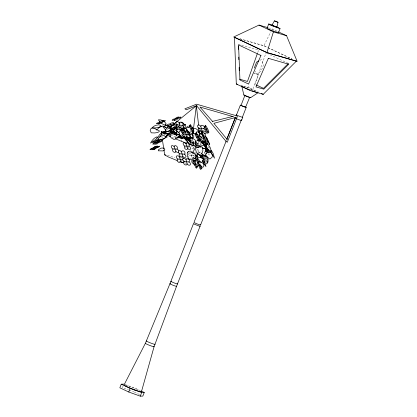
<?xml version="1.0" encoding="UTF-8"?>
<svg xmlns="http://www.w3.org/2000/svg" width="417" height="417" viewBox="0 0 417 417"><rect width="100%" height="100%" fill="white"/><g stroke="black" fill="none" stroke-linecap="round" stroke-linejoin="round"><path stroke-width="0.31" stroke-dasharray="2.08 1.56" d="M185.007 134.097L184.309 132.366M206.702 153.982L206.827 152.726M190.131 131.173L190.277 129.88M198.836 141.962L198.867 144.709M190.517 139.857L189.996 141.394L187.655 143.193M257.753 52.443L258.613 50.03L238.232 44.119M254.855 84.297L266.004 52.87M123.124 385.933L122.416 387.737L128.472 389.916M247.568 88.279L248.965 84.703M139.497 394.513L133.92 391.881L134.863 389.478M253.635 72.793L258.483 74.779L252.415 90.26L249.726 88.962M239.884 38.76L263.956 45.74L270.732 31.801M186.852 133.612L187.587 132.283M181.817 127.805L182.057 127.383M189.563 151.97L190.767 153.091L191.95 157.475L191.309 158.46L189.912 158.403L189.068 157.699M185.179 135.499L184.851 135.921L184.074 135.155M190.517 141.561L191.215 140.748M197.653 153.675L199.029 152.064L198.664 150.297L196.694 148.984M199.66 165.059L200.692 163.855M192.717 144.657L194.374 142.916L194.041 141.738L192.706 140.821M198.513 153.644L199.253 152.857L200.707 152.851M183.115 132.45L183.673 131.861L184.595 133.669M184.846 136.745L185.701 135.848M194.89 156.438L193.577 155.442L189.141 155.119L188.322 155.958L188.651 157.345M193.577 155.442L194.395 154.608M189.235 141.603L189.667 141.212L191.054 141.994M190.188 143.318L190.621 142.927L189.224 141.201M205.722 161.728L206.102 161.405L205.065 158.668M166.055 130.443L168.077 128.796M190.105 143.021L190.517 142.682M190.913 146.534L192.201 145.481M188.223 153.659L189.844 153.852L191.221 155.254L192.185 154.472M192.576 158.319L193.869 157.272L193.749 155.786L191.221 155.254M192.279 158.387L194.749 156.391M198.7 153.201L201.666 150.803M207.661 148.353L208.344 147.873L207.848 146.372M189.443 141.472L190.892 141.785M177.6 127.221L178.836 126.179L176.98 126.487M259.843 60.382L261.454 59.522L261.787 59.678L263.393 65.302L261.052 71.276L256.226 73.866L255.178 71.208M195.093 154.78L196.631 154.118M187.525 147.712L188.708 147.378M197.189 143.855L197.726 143.761L196.96 143.526M177.929 125.762L178.043 127.003L178.857 126.862M177.293 137.276L175.176 137.256L176.871 137.636M190.746 143L190.105 143.078L194.186 143.516L192.597 143M204.189 130.62L203.089 130.724L202.672 129.843M185.294 147.806L186.409 147.759M185.841 159.638L187.514 159.57M170.444 135.27L172.815 135.306M190.006 131.423L190.934 131.459M180.67 156.083L181.598 156.12M175.547 135.03L176.667 135.092M192.367 142.677L193.811 142.765M192.101 143.088L194.025 143.213M180.644 126.466L181.661 126.554M177.272 125.851L178.565 125.965M189.542 142.588L191.059 142.744L193.983 144.657M194.426 152.528L195.437 152.638M198.977 147.623L201.489 147.972M184.653 162.943L186.347 163.177L185.341 162.588M175.823 137.177L173.472 136.719L177.725 137.198M177.089 126.017L178.632 126.236M189.532 140.185L191.387 140.873M189.474 140.159L190.856 140.456M188.729 141.514L191.81 142.176L193.947 143.698L193.415 144.037L192.008 143.709M195.213 153.242L196.48 153.534M193.551 141.457L193.587 142.541L193.008 142.395L194.223 143.276M268.558 27.861L272.145 28.898L277.336 31.348M240.01 38.87L263.992 45.823L267.532 47.491M258.483 74.779L254.386 73.303M240.578 85.219L249.131 87.7L259.098 92.397M250.742 89.775L251.858 90.098M175.896 135.608L177.705 136.239M167.467 155.213L174.994 157.824M178.893 161.181L180.05 161.582M125.043 384.563L135.337 388.274L139.794 390.375M129.077 390.135L133.92 391.881M271.587 29.44L276.122 31.296M189.454 140.873L190.611 141.363M192.93 142.343L194.666 143.073M171.752 137.271L174.071 138.251M181.14 160.415L182.26 160.884M191.83 148.332L193.425 149.015M192.508 143.688L193.686 144.235L193.962 144.021L191.841 142.228M263.956 45.74L267.453 47.387M268.037 47.663L291.926 58.927M268.121 47.767L291.692 58.886M266.593 53.152L287.803 63.155M193.175 143.182L194.395 143.787M178.043 127.003L179.388 127.675M196.85 144.788L198.164 145.47M196.834 142.687L199.67 144.97M193.587 142.541L192.847 142.119A8.799 1.126 -86.6 0 1 193.691 144.652M197.564 144.298L198.648 144.928M186.295 131.902L188.27 133.242M192.367 146.555L193.702 147.472M197.585 150.766L198.919 151.684L199.253 152.857M187.077 132.34L188.395 133.263M192.711 141.884L194.056 142.833M176.057 135.04L177.402 135.989M189.136 139.841L191.231 141.342M176.255 134.993L176.709 135.322M190.084 139.992L190.965 140.633M189.25 140.889L190.569 141.853M187.832 154.128L189.141 155.119M186.576 132.689L187.541 133.513M204.679 158.252L205.847 159.284M207.004 162.594L205.571 160.571L205.081 157.97M191.95 157.475L193.16 158.596M201.213 144.949L198.945 141.717M190.564 141.962L191.189 142.729M189.042 140.435L189.667 141.212M183.788 132.017L184.283 132.705M209.485 149.828L209.814 150.375M199.733 129.437L200.52 130.756M207.911 153.477L209.402 155.317L209.918 155.088L209.668 153.889M183.219 132.168L183.704 133.117M200.535 129.713L201.02 130.677M200.051 129.416L200.598 130.761M183.808 132.377L184.178 133.289M197.215 143.771L197.653 144.954M181.186 139.846L181.828 141.665M193.962 149.239L193.759 148.249A8.799 1.126 -86.6 0 0 193.723 145.163M161.973 136.833L162.166 138.116M200.796 143.776L200.947 145.064M206.342 152.518L206.519 154.259M206.212 152.836L206.337 154.045M125.491 385.068A9.398 0.735 21.4 0 1 139.132 390.276M243.069 86.152A8.96 0.704 21.4 0 1 256.074 91.12M180.634 127.253A8.799 3.362 -68.9 0 1 182.594 127.294M187.129 136.208A8.799 3.451 -82.6 0 1 187.707 133.93M206.467 152.909A8.799 8.199 -49.6 0 1 206.081 154.061M208.823 146.336A8.799 8.627 -37.3 0 1 209.48 149.25"/><path stroke-width="0.63" d="M205.55 156.542L204.622 155.114C203.115 158.033 204.523 161.535 205.487 164.434L207.369 163.068L208.052 161.525L208.078 158.653L206.822 156.62L205.55 156.542L205.56 155.129M206.889 152.101L206.66 147.149L206.134 146.972L205.79 148.598L206.285 151.939M201.26 131.162L204.179 137.495L201.661 131.261M206.853 139.273L208.547 142.979L206.79 138.288L205.55 136.104C206.034 139.32 209.225 141.405 209.709 144.621L208.469 142.437M208.406 141.452L206.712 137.751L206.79 138.288M195.182 142.531L195.443 140.284L193.457 138.783L190.877 138.626L188.599 139.872L187.103 142.041L189.97 144.235L192.07 145.085L195.005 145.262L196.094 143.954L195.182 142.531L196.626 142.614M206.587 144.199L207.979 144.339L209.772 146.675L210.668 148.723L211.346 152.075L208.672 150.136L207.098 148.087L206.029 146.106L206.53 144.683M191.69 143.083L196.355 105.762L168.583 128.384M174.843 134.587L177.152 134.118L179.284 134.879L179.023 136.672L177.668 137.912L174.134 139.533L171.439 138.001L169.912 136.234L170.136 134.655L172.044 133.815L174.843 134.587L174.968 133.701M179.717 133.8L179.43 135.468L180.676 135.577M156.969 138.084L157.272 136.719C154.128 137.527 152.054 140.435 150.506 143.114L155.75 139.372L158.132 137.183A8.799 8.178 -22.7 0 1 168.119 131.298M276.862 27.308L278.019 22.309L274.449 20.85L271.905 25.281L276.862 27.308L276.096 26.792M186.284 131.021L186.555 130.041L187.713 130.031M184.1 131.355L184.215 130.933A8.799 1.449 -70.8 0 0 184.783 124.433M141.415 391.818L154.055 346.767L176.532 286.349L200.103 226.196M266.927 52.631L273.416 31.885L258.993 25.088L233.713 36.972L266.927 52.631L297.17 61.403L286.562 35.7L278.488 31.89M199.644 134.112L198.654 137.084L199.284 138.408L200.587 139.361L201.745 139.346L202.016 138.371L201.223 137.052L197.079 134.144L196.287 132.825L196.558 131.85L197.71 131.835L199.018 132.788L199.644 134.112L200.749 134.003L202.078 134.894L202.787 136.218L202.427 137.13L201.223 137.052M202.386 132.83L202.798 131.595M187.024 136.781L186.634 137.933L185.607 137.433M257.325 53.652L247.458 81.451L239.598 79.167M249.705 97.239L245.603 107.195L243.627 106.663L241.01 105.465L244.92 95.321M200.577 224.992L241.479 119.596M242.418 117.172L246.181 107.482L245.415 106.966M123.828 384.125L121.248 384.187L119.83 387.794L128.754 392.006L140.258 396.15L142.843 396.087L144.256 392.48L140.91 390.901M272.624 25.114L268.715 23.977L267.109 28.075L268.871 29.258L274.537 31.577L278.447 32.708L280.052 28.617L276.596 26.735M141.102 391.344A9.398 0.735 21.4 0 1 133.456 389.4A9.398 0.735 21.4 0 1 124.089 384.849L145.392 343.28L169.948 283.701L193.519 223.548A3.571 0.281 21.4 0 0 197.079 225.274A3.571 0.281 21.4 0 0 199.983 226.014M254.281 68.086L256.627 62.107L258.769 60.96M226.718 139.424L235.282 117.568M128.754 392.006L130.167 388.394L121.248 384.187M227.249 142.317L237.492 116.187M241.537 120.477L242.772 117.318M140.258 396.15L141.671 392.543L144.256 392.48M174.186 146.768L174.614 145.695L175.838 145.663L177.084 146.69L177.559 148.124L176.959 149.051L173.045 148.994L171.768 148.04L171.205 146.607L171.715 145.601L172.977 145.674L174.186 146.768L175.818 151.282L177.027 152.377L178.288 152.445L178.799 151.444L178.241 150.005L176.959 149.051M175.818 151.282L175.395 152.356L174.17 152.387L172.925 151.361L172.445 149.927L173.045 148.994M186.055 143.865L186.477 142.791L187.702 142.76L188.953 143.787L189.427 145.22L188.828 146.148L184.913 146.096L183.636 145.137L183.073 143.703L183.584 142.703L184.846 142.77L186.055 143.865L187.686 148.379L188.896 149.474L190.157 149.541L190.668 148.541L190.105 147.107L188.828 146.148M192.425 135.327L192.784 134.415L192.31 133.529M187.686 148.379L187.264 149.453L186.034 149.484L184.788 148.457L184.314 147.024L184.913 146.096M199.316 130.677L198.956 131.59L199.665 132.914L200.994 133.805L202.099 133.701M226.264 140.79L193.994 222.344A3.571 0.281 21.4 0 0 197.554 224.07A3.571 0.281 21.4 0 0 200.457 224.81M227.218 138.371L235.35 117.834M236.064 116.02L240.369 105.147L240.838 105.22M160.076 126.45L160.524 125.439L158.934 124.787L155.948 125.314L154.066 126.142L151.866 127.904L156.224 127.868L158.846 127.404L160.665 126.799L160.076 126.45L161.546 126.189M159.695 122.025L160.967 122.118L158.919 123.265L156.557 123.74L156.907 123.187L159.695 122.025L159.94 121.503M161.713 121.701L164.522 120.461L165.372 120.492L165.023 121.05L162.234 122.207L160.717 123.463L158.465 123.854L158.919 123.265M159.065 139.731L154.968 142.025L152.606 142.505L152.956 141.947L155.75 140.784L157.266 139.533L158.757 139.059M152.617 149.077L149.995 149.667L150.344 149.109L153.133 147.952L154.655 146.695L157.668 146.023L156.417 147.06M161.077 139.81L158.283 140.972L156.766 142.223L154.514 142.614L154.968 142.025M157.96 146.383L158.814 146.419L158.46 146.972L155.671 148.134L154.154 149.385M158.481 142.661L156.964 143.912L154.712 144.303L159.258 141.42L161.624 140.941L161.275 141.499C158.882 143.573 155.546 141.561 153.154 143.636L152.804 144.193L155.166 143.714M175.281 118.574L176.798 117.323L179.049 116.932L174.499 119.815L172.138 120.294L172.487 119.736C174.879 117.662 178.215 119.674 180.608 117.599L180.957 117.041L178.596 117.521M176.474 126.659L172.383 128.952L170.016 129.432L170.371 128.874L173.159 127.711L174.676 126.46L176.167 125.986M177.814 118.762L176.297 120.013L174.045 120.404L174.499 119.815M177.157 127.461L175.698 127.899L174.176 129.15L171.929 129.541L172.383 128.952M192.461 153.018L190.402 150.985L188.244 151.517L187.176 153.654L187.556 156.651L189.109 159.706L193.061 159.336L194.921 158.314L196.141 155.88L194.718 153.618L192.461 153.018L193.066 151.819A8.799 2.997 -58.5 0 0 196.006 142.578M159.81 137.157L160.842 135.108L162.953 133.659L165.002 134.071L166.691 133.237L167.582 133.987L166.404 136.323L164.871 138.048L161.775 140.482L160.222 139.09M165.002 134.071L165.58 132.924M175.979 125.731L176.933 124.23M185.424 132.121L186.065 131.136L187.462 131.188L188.724 132.252L189.052 133.638L188.234 134.477L189.542 135.468L189.964 136.865L189.235 137.777L187.812 137.626L186.602 136.505L185.424 132.121L184.215 131.001L182.792 130.849L182.057 131.762L182.484 133.159L183.793 134.154L192.169 134.759L193.483 135.754L193.905 137.151L193.175 138.063L191.752 137.912L190.543 136.792L189.36 132.408L188.156 131.287L187.207 131.188M186.602 136.505L185.961 137.49L184.564 137.438L183.303 136.38L182.974 134.988L183.793 134.154M190.543 136.792L189.902 137.777L188.505 137.725M184.288 154.17L185.601 155.16L186.024 156.557L185.294 157.475L183.871 157.324L182.662 156.203L181.478 151.814L182.125 150.834L183.522 150.886L184.783 151.944L185.106 153.336L184.288 154.17L179.852 153.847L178.544 152.857L178.257 151.924M183.824 160.863L184.105 161.791L183.371 162.703L181.948 162.552L180.743 161.436L179.56 157.047L180.201 156.062M200.791 126.278L201.432 125.293L202.829 125.35L204.095 126.408L204.419 127.795L203.6 128.634L199.164 128.311L197.851 127.315L197.429 125.918L198.158 125.006L199.581 125.157L200.791 126.278L201.974 130.662L203.183 131.782L204.606 131.934L205.336 131.021L204.914 129.624L203.6 128.634M182.662 156.203L182.02 157.188L180.624 157.131L179.362 156.073L179.034 154.686L179.852 153.847M180.743 161.436L180.097 162.416L178.7 162.364L177.439 161.306L177.116 159.919L177.934 159.08L182.37 159.403L183.188 158.564L182.86 157.178L182.02 156.469M201.974 130.662L201.333 131.647L199.936 131.595L198.669 130.537L198.346 129.145L199.164 128.311M186.008 159.581L186.649 158.596L188.046 158.653L189.308 159.711L189.636 161.098L188.812 161.937L184.377 161.614L183.068 160.623L182.641 159.226L183.376 158.314L184.799 158.465L186.008 159.581L187.186 163.97L188.395 165.085L189.818 165.236L190.548 164.324L190.126 162.927L188.812 161.937M187.186 163.97L186.545 164.955L185.148 164.897L183.887 163.839L183.558 162.453L184.377 161.614M163.011 120.972L163.464 120.383L161.713 120.612M159.258 141.42L159.711 140.831L157.96 141.061M156.448 146.893L159.575 146.132L159.226 146.69L156.432 147.853L154.915 149.104L151.903 149.776L156.901 146.304L156.14 146.221M195.714 155.343L196.042 154.921L196.819 155.687L197.778 158.392L199.295 160.514L199.576 161.806L199.196 162.13L198.398 161.275L195.823 155.791M187.405 152.731L188.14 151.819M195.312 157.834L194.583 158.747L193.634 158.642M198.085 154.092L196.918 155.322L197.246 156.5L198.586 157.417L200.071 157.49L200.77 156.677L200.228 155.494L197.304 153.581M190.934 129.187L192.044 128.014L191.82 126.778L190.308 124.542L189.98 124.964L190.314 126.309L192.664 130.891L192.998 132.236L192.67 132.658L191.893 131.892L190.934 129.187L189.417 127.065L189.136 125.772L189.516 125.449L190.314 126.309M196.72 137.396L197.83 136.223L197.606 134.988L196.094 132.747L195.766 133.174L196.099 134.514L198.45 139.101L198.784 140.446L198.456 140.868L197.679 140.102L196.72 137.396L195.203 135.275L194.921 133.982L195.302 133.659L196.099 134.514M206.055 129.88L207.166 128.707L206.941 127.472L205.43 125.236L205.101 125.658L205.435 127.003L207.786 131.59L208.119 132.929L207.791 133.357L207.009 132.585L206.055 129.88L204.533 127.758L204.257 126.466L204.638 126.148L205.435 127.003M204.783 141.603L205.894 140.435L204.935 137.725L204.158 136.958L203.83 137.381L204.163 138.725L206.514 143.312L206.848 144.657L206.519 145.08L205.737 144.313L204.783 141.603L203.261 139.487L202.985 138.194L203.366 137.871L204.163 138.725M198.398 161.275L198.732 162.62L198.403 163.042L197.622 162.27L197.262 162.625L197.538 163.917L199.055 166.034L200.014 168.744L200.791 169.51L201.119 169.088C200.629 165.455 197.304 163.063 196.662 159.565L197.778 158.392M194.708 164.778L195.823 163.605L195.599 162.369L194.082 160.128L193.754 160.555L194.087 161.9L196.438 166.482L196.772 167.827L196.443 168.249L195.667 167.483L194.708 164.778L193.191 162.656L192.915 161.363L193.29 161.04L194.087 161.9M204.929 162.64L203.418 160.399L203.194 159.164L203.981 158.335M199.055 166.034L200.17 164.866L200.926 165.539L201.964 168.28L201.583 168.598L200.785 167.743M179.409 122.989L180.264 122.098L181.791 122.223L183.021 123.291L183.167 124.62L182.135 125.366L177.308 124.819L176.016 123.807L175.766 122.468L176.709 121.644L178.252 121.868L179.409 122.989L180.035 127.195L181.192 128.321L182.735 128.54L183.678 127.722L183.428 126.377L182.135 125.366M180.035 127.195L179.18 128.092L177.652 127.962L176.422 126.893L176.282 125.564L177.308 124.819M185.205 132.533L185.075 131.642L185.93 130.75L187.457 130.875L188.687 131.944L188.828 133.278M169.964 124.026L170.621 123.343L172.127 122.77L173.524 122.676L173.92 123.119L173.065 123.818L168.275 125.574L166.831 125.715L166.326 125.314L168.624 124.073L169.964 124.026L171.371 125.366L172.711 125.319L175.01 124.084L174.504 123.677L173.065 123.818M171.371 125.366L170.715 126.054L167.811 126.721L167.415 126.273L168.275 125.574M192.169 134.759L192.988 133.925M172.257 129.682L171.392 130.542L171.549 132.038L172.132 132.992M172.685 129.249L175.213 129.859L176.855 131.345L177.22 130.985M288.392 63.431L263.481 88.362L256.002 84.839M263.205 94.336L296.404 61.106L266.89 52.547L234.479 37.264L236.298 83.979L250.372 90.614L263.205 94.336L261.443 93.507M176.923 128.811L176.162 129.505L176.662 129.911L177.626 129.817M187.885 139.82L185.044 138.788L184.366 138.001L184.898 137.662L187.692 138.767L188.124 138.376L190.433 139.153M164.037 132.085L165.554 130.855M176.151 133.852L176.427 133.638L178.481 134.827M188.192 139.335L188.474 139.122L189.646 139.669M181.103 129.578L177.684 129.192L176.657 129.937L176.803 131.266L178.028 132.335L179.049 132.424M165.075 124.714L166.169 123.974C164.783 121.112 161.447 119.512 158.335 119.825C160.237 122.129 162.453 124.537 165.377 125.454L165.075 124.714L166.284 125.59A8.799 7.683 21.6 0 1 171.721 127.92M192.138 127.112L193.697 129.499L193.811 131.319L192.539 133.951L189.818 132.674L187.431 130.782L186.065 128.681L186.19 127.107L188.255 127.378L189.662 126.429M250.633 97.677L257.742 92.928M198.299 147.295L200.009 146.242L202.219 147.191L202.949 150.136L202.453 152.309L200.316 155.379L198.012 154.108L196.261 151.97L195.62 149.385L196.308 147.258L198.299 147.295L197.939 145.846M155.416 146.414L153.899 147.665L151.11 148.827M156.464 129.864L159.065 130.448L159.263 131.59L157.584 132.533L154.613 132.955L151.209 132.825L150.188 130.312L150.521 129.025L152.434 127.946L155.098 128.54L156.464 129.864L157.407 129.338A8.799 5.656 -70.6 0 1 165.403 127.248M178.523 136.479L179.55 135.911L182.724 138.152L181.129 137.699L179.034 136.197M201.442 142.885L203.585 143.511L204.445 144.782L202.568 145.736L200.405 145.929L196.282 145.502L195.318 143.297L195.599 141.504L197.251 140.665L199.691 141.076L201.442 142.885L202.37 142.416M165.393 136.651L167.035 136.531L167.029 137.209L162.422 139.096L158.752 139.883L158.554 138.371L159.549 136.901L161.671 135.869L164.178 135.634L165.393 136.651L166.581 136.072A8.799 6.192 -66.1 0 1 175.411 133.039M165.778 132.403L162.531 132.47L168.28 131.219M163.334 148.447L164.861 149.124L164.449 150.167L162.828 150.918L158.267 150.808L158.476 149.698L161.071 148.134L162.833 147.999L163.334 148.447L164.241 148.025M202.605 154.811L203.126 154.577L204.09 155.458M207.327 162.891L207.848 162.656L206.728 160.055L207.306 159.925L207.119 158.783L205.341 156.563M168.796 131.094L171.674 129.802L167.9 131.402M197.272 166.347L199.316 165.46M175.343 134.238L176.532 134.493M187.389 139.721L188.573 139.976M196.944 105.584L186.274 109.791L184.882 108.801L196.574 104.193L236.778 115.853M199.05 140.951L200.353 140.472L202.078 141.697L202.912 143.818M181.353 130.537L179.362 131.141L178.877 132.877L180.066 135.139L182.427 137.339L184.304 136.823M236.225 117.313L213.869 123.328L227.427 139.763M178.137 137.329L182.802 137.938L177.387 137.714M212.19 121.472L232.874 116.442M181.984 137.511L184.58 136.927M207.53 152.273L209.292 151.924L211.627 153.258L212.477 155.723L212.018 157.266L209.86 159.054L207.348 156.98L205.414 154.571L204.669 152.403L205.373 151.241L207.53 152.273L207.113 151.058A8.799 6.651 -76 0 0 201.969 142.619M173.373 133.268L167.843 134.201L167.921 133.383C169.985 132.497 172.648 132.163 174.713 133.148L176.751 132.778L173.983 133.169M177.731 134.9L179.326 134.613M175.833 124.86L172.935 125.355L171.392 126.283L170.063 128.363L171.606 128.644M176.824 128.671L174.384 128.863M174.713 133.148L175.943 132.96M178.857 123.114L180.134 122.926M181.411 122.739L183.699 123.234L183.97 124.553L185.398 124.339M182.594 125.804L184.335 125.543L185.143 124.902L183.97 124.553M183.438 128.342L184.924 128.144L186.519 129.166M180.452 137.48L181.098 137.401L178.888 136.943M204.434 146.44L205.565 146.304L206.488 145.528L206.264 143.729M183.376 127.967L184.34 127.868L184.84 128.274M194.843 165.205L192.055 162.594L191.643 160.581L193.493 160.118L195.625 161.03L197.267 160.873M187.212 137.897L189.511 137.751L190.397 138.944M190.59 137.558L191.742 137.542M165.742 130.156L162.953 126.815L163.938 126.669L165.737 127.748L167.874 127.764M170.444 135.27L168.39 134.378L165.075 131.913L165.669 129.416L167.134 127.904L169.219 127.936L171.194 129.505L171.59 132.017L172.758 132.033M191.413 152.106L192.81 152.158L194.072 153.216M201.734 131.61L204.669 133.664L205.868 133.742L206.227 132.83L205.518 131.511M161.426 122.15L162.234 122.207M173.159 127.711L175.698 127.899M155.75 140.784L158.283 140.972M153.133 147.952L155.671 148.134M184.335 136.703L183.318 136.62L182.088 135.546L181.942 134.217L182.974 133.471L181.682 132.465L181.431 131.12L182.375 130.297L183.918 130.521L185.075 131.642M200.228 155.494L201.745 155.65L202.537 154.9L202.099 153.717L201.171 153.138M178.851 150.547L180.274 150.699L181.478 151.814M152.669 149.495L153.425 149.578M193.347 128.285L195.839 128.629L197.82 130.125L198.591 132.246M161.687 134.905L161.212 131.694L164.35 132.132M202.745 148.144L204.627 148.41M163.975 150.323L164.642 154.822L165.773 154.978M187.885 137.12L186.858 136.974L186.086 136.223M246.181 107.482L240.369 105.147M196.329 134.086L192.915 133.091M198.883 141.191L198.753 140.138L199.931 139.919L202.125 141.702L204.116 142.103L205.836 143.401M169.787 130.954L176.365 133.039L169.083 130.896M175.317 132.788L176.891 133.398L171.267 131.808M201.093 162.349L202.323 162.64L203.46 164.142L203.918 165.731L203.538 166.852L202.526 167.316L200.139 165.476L199.097 164.152L198.575 162.349L199.654 161.728L201.093 162.349L200.838 161.457M176.855 131.345L177.986 131.642M249.543 97.291L244.763 95.378M278.019 22.309L274.449 20.85M271.905 25.281L273.615 25.781M280.052 28.617L270.477 25.161L268.715 23.977M258.993 25.088L267.365 27.512M273.416 31.885L286.562 35.7M236.298 83.979L237.518 84.333M233.583 116.781L199.978 107.033L212.899 121.811M202.349 147.946L204.08 148.488L205.565 147.936L204.846 145.955L203.553 144.751M177.673 137.177L179.263 137.693M202.933 161.04L202.526 160.91L204.007 164.022L206.008 166.347L204.022 163.521L202.381 160.092M206.629 148.014L207.661 148.353M186.331 143.239L175.229 138.736M188.739 144.073L198.377 147.415M177.152 160.576L168.171 156.875L164.642 154.822M180.629 161.78L183.522 162.786M130.167 388.394L141.671 392.543M274.11 25.979L275.601 26.589M181.921 137.699L185.977 139.408M170.595 136.781L166.649 134.858M200.269 157.485L202.48 158.486L199.899 155.442M188.354 142.796L186.821 141.525L187.457 141.238L185.32 139.716L185.852 139.377L187.259 139.7L188.646 140.482M196.412 155.364L197.465 155.968M161.212 131.694L165.017 133.909M210.773 150.302L211.56 150.782L213.113 153.362L214.515 158.199L210.059 150.938M199.034 145.861L200.931 147.05M199.347 161.426L200.332 162.083M189.026 138.793L186.529 137.282L186.248 137.495L187.04 138.34L185.445 137.881L186.159 138.689M179.148 137.245L181.64 138.752L181.921 138.538L181.129 137.699M172.539 131.835L173.18 132.298M202.725 135.019L204.033 135.978L205.185 135.963L205.456 134.983L204.669 133.664M177.934 159.08L176.62 158.09L176.198 156.693L176.928 155.776L178.351 155.932L179.56 157.047M187.801 134.024L189.094 135.03L189.261 135.926M177.684 129.192L176.396 128.181L176.229 127.289M206.676 150.615L208.802 152.486M207.166 128.707L207.921 129.385L208.964 132.121L208.583 132.444L207.786 131.59M192.044 128.014L193.561 130.135L193.842 131.428L193.462 131.751L192.664 130.891M205.894 140.435L206.65 141.108L207.692 143.849L207.312 144.167L206.514 143.312M197.83 136.223L198.591 136.901L199.628 139.638L199.248 139.956L198.45 139.101M203.194 159.164L201.677 157.042L201.395 155.75L201.776 155.432L204.236 159.529M196.662 159.565L195.146 157.449M195.823 163.605L197.34 165.726L197.616 167.019L197.236 167.337L196.438 166.482M205.2 147.008L206.165 147.889M183.485 129.833L185.132 131.459M183.183 130.912L181.697 128.712L181.317 129.035L181.598 130.328M183.355 126.867L183.751 127.31M172.81 129.416L174.447 132.898L175.891 134.571M171.59 132.017L173.013 133.675M171.997 129.317L175.927 134.18M196.642 105.751L226.54 141.978M187.692 138.767L188.682 139.987M205.539 144.506L206.42 145.653M185.867 139.804L186.451 140.571M202.881 134.321L201.322 132.147L203.016 135.848L202.938 135.306M174.447 132.898L174.885 133.539M165.148 126.867L165.737 127.748M187.483 126.2L188.255 127.378M204.935 148.436L205.8 149.839L205.221 149.969L205.409 151.11M204.278 142.671L202.678 140.55L203.246 142.26M205.273 146.278L206.113 147.842M182.484 130.068L181.635 128.248M183.548 130.599L182.589 129.004L183.199 130.865M204.08 156.756L202.568 154.519L202.24 154.942L202.573 156.286M183.272 128.572L184.225 131.277M181.937 128.097L182.667 129.546M204.278 142.301L204.398 142.666M198.216 162.26L198.435 163.156M182.161 128.222L182.495 129.567M243.836 94.94L241.73 85.949A8.96 0.704 21.4 0 0 242.032 86.397M195.625 161.03L195.422 160.034A8.799 1.126 -86.6 0 0 195.411 157.506M207.442 151.924L206.957 149.322L207.416 148.994L208.364 149.792L209.381 152.351M179.79 127.362L180.347 131.126M162.448 140.044L163.782 149.041M202.01 140.816L202.125 141.702M196.355 105.762L198.612 125.09M198.914 127.67L199.065 128.957M199.29 130.891L200.421 140.555M183.397 127.665L183.543 128.994M205.659 147.3L205.79 148.598M238.305 46.063L238.435 49.31M238.738 57.098L238.837 59.694M239.139 67.486L239.269 70.728M176.412 286.166A3.571 0.281 21.4 0 1 172.763 285.134A3.571 0.281 21.4 0 1 170.48 283.779M177.355 283.758A3.571 0.281 21.4 0 1 173.707 282.726A3.571 0.281 21.4 0 1 171.423 281.376M153.899 346.532A4.696 0.37 21.4 0 1 150.078 345.557A4.696 0.37 21.4 0 1 145.392 343.28M154.843 344.124A4.696 0.37 21.4 0 1 151.022 343.149A4.696 0.37 21.4 0 1 146.336 340.877M241.417 120.294A3.571 0.281 21.4 0 1 240.129 120.132A3.571 0.281 21.4 0 1 236.184 118.584M235.068 118.006A3.571 0.281 21.4 0 1 235.485 117.912M242.652 117.141A3.571 0.281 21.4 0 1 239.004 116.108A3.571 0.281 21.4 0 1 236.72 114.753M257.982 92.595A8.96 0.704 21.4 0 1 254.208 91.563M253.666 91.375A8.96 0.704 21.4 0 1 251.889 90.744M250.143 90.082A8.96 0.704 21.4 0 1 247.484 89.014M246.989 88.805A8.96 0.704 21.4 0 1 242.355 86.606M250.508 97.489A3.685 0.292 21.4 0 1 246.739 96.421A3.685 0.292 21.4 0 1 244.383 95.024M203.532 144.199A8.799 8.199 -49.6 0 1 206.743 151.162M202.063 141.201A8.799 8.627 -37.3 0 1 204.903 142.093M206.363 143.052A8.799 8.627 -37.3 0 1 207.63 144.324M173.295 129.656A8.799 7.683 21.6 0 1 174.697 133.263M260.959 55.477L248.563 84.036L239.937 79.97L238.571 44.916L260.959 55.477M268.355 58.317L255.96 86.887L263.82 89.165L288.736 64.228L268.355 58.317"/></g></svg>
